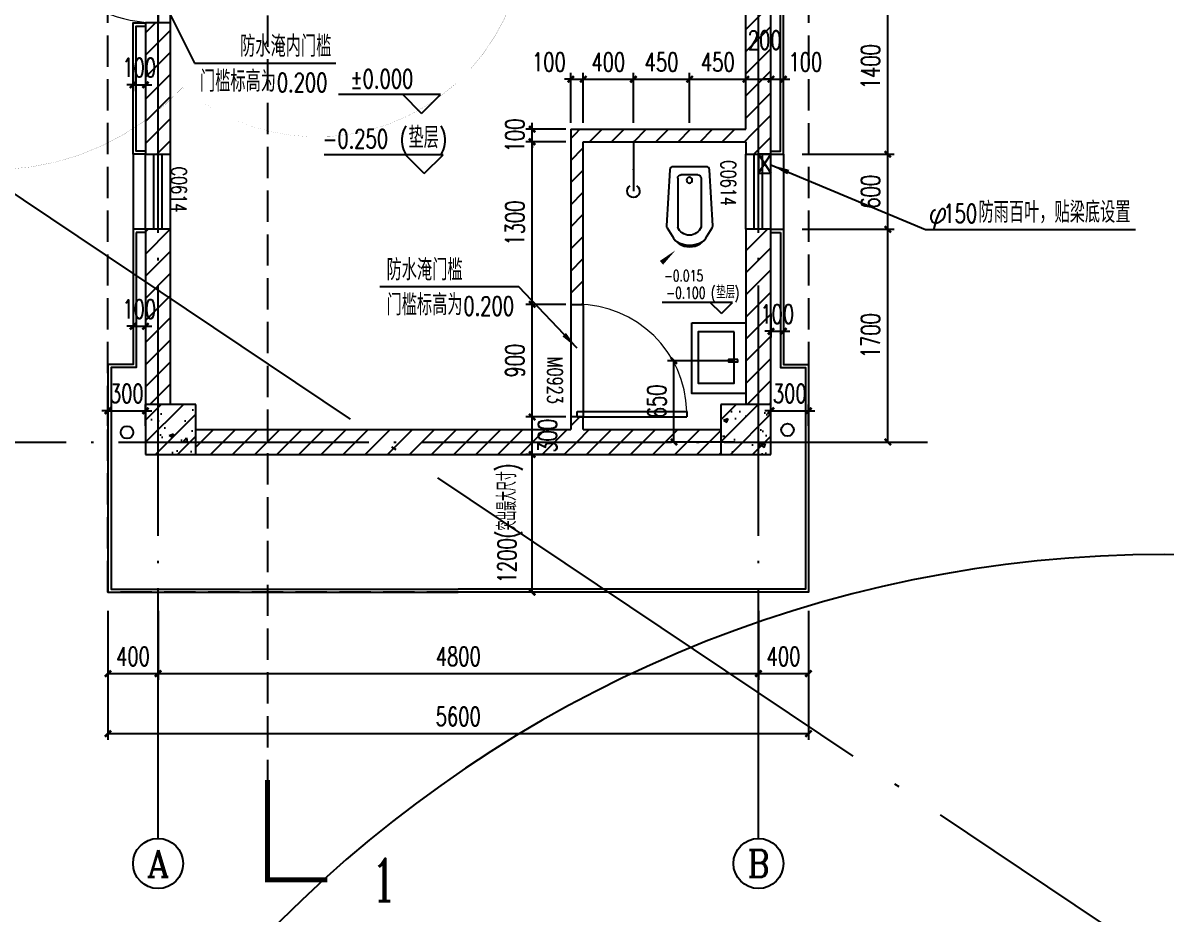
# Model space of a CAD drawing. Extents: x -1313754 to 847533, y 489853 to 941203.
# Drawn here: x -113535 to -104395, y 604747 to 611870 of the extents above; entities that cross this region are included whole.
import ezdxf
from ezdxf.enums import TextEntityAlignment as Align

# ---------------------------------------------------------------- set-up
doc = ezdxf.new("R2010")
doc.units = 0
doc.header["$LTSCALE"] = 1000
doc.header["$MEASUREMENT"] = 0
doc.linetypes.add('DASH', pattern=[0.35, 0.25, -0.1])
doc.linetypes.add('DOTE', pattern=[2.42, 2, -0.2, 0.02, -0.2])
doc.layers.get('Defpoints').update_dxf_attribs({"color": 210})
for name, color, linetype in [('A-AXIS-D', 1, 'Continuous'), ('A-AXIS-DOTE', 14, 'DOTE'), ('A-AXIS-DP', 126, 'Continuous'), ('A-AXIS-ELEV', 4, 'Continuous'), ('A-AXIS-SYMB', 3, 'Continuous'), ('A-CURTAIN', 134, 'Continuous'), ('A-DRAIN', 142, 'Continuous'), ('A-LIN-V', 9, 'Continuous'), ('A-LVTRY', 212, 'Continuous'), ('A-TEXT', 61, 'Continuous'), ('A-WINDOW', 140, 'Continuous'), ('A-防火门', 1, 'Continuous'), ('AS-COLN', 6, 'Continuous'), ('AS-WALL', 40, 'Continuous'), ('DIM_SYMB', 3, 'Continuous'), ('PUB_HATCH', 8, 'Continuous'), ('PUB_TEXT', 7, 'Continuous'), ('SB_ZF消火栓', 10, 'Continuous'), ('SB_ZF消火栓M', 10, 'Continuous'), ('宿舍-1i$0$单元1$0$LVTRY', 6, 'Continuous')]:
    doc.layers.add(name, color=color, linetype=linetype)
doc.styles.add('_TCH_AXIS', font='COMPLEX', dxfattribs={"bigfont": 'GBCBIG'})
doc.styles.add('_TCH_DIM', font='SIMPLEX', dxfattribs={"bigfont": 'GBCBIG'})
doc.styles.add('_TCH_DIM_T3', font='SIMPLEX', dxfattribs={"width": 0.705882, "bigfont": 'GBCBIG'})
doc.styles.add('_TCH_LABEL', font='COMPLEX', dxfattribs={"bigfont": 'GBCBIG'})
doc.styles.add('_TCH_SPACE', font='SIMPLEX', dxfattribs={"height": 5, "bigfont": 'GBCBIG'})
doc.dimstyles.new('_TCH_ARCH&&50', dxfattribs={"dimtxt": 148.75, "dimasz": 50, "dimexe": 50, "dimexo": 50, "dimgap": 63.125, "dimtad": 1, "dimdec": 0, "dimzin": 0, "dimdsep": 46, "dimtxsty": '_TCH_DIM_T3', "dimblk": 'ARCHTICK', "dimcen": 0.09, "dimclrt": 7, "dimazin": 2, "dimtfac": 1, "dimtdec": 0, "dimtix": 1, "dimtmove": 2, "dimatfit": 3, "dimfxl": 0, "dimtolj": 1, "dimtzin": 0, "dimarcsym": 0})
pattern_1 = [(45, (0, 89.76), (-88.388383, 88.388383), [])]
pattern_2 = [(45, (0, 0), (-88.388348, 88.388348), []), (50, (0, 0), (358.63009, -31.37607), [37.5, -412.5]), (355, (0, 0), (-69.37567, 376.09607), [30, -330]), (100.4514, (29.9, -2.6), (289.2547, 344.71977), [31.8701, -350.57106]), (46.1842, (0, 100), (533.62052, -82.7595), [56.25, -618.75]), (96.6356, (44.47, 93.1), (467.33135, 487.05894), [47.80514, -525.8565]), (351.1842, (0, 100), (467.33097, 487.0593), [45, -495]), (21, (50, 75), (298.45353, -201.30945), [37.5, -412.5]), (326, (50, 75), (121.65767, 362.57502), [30, -330]), (71.4514, (74.87, 58.22), (420.11131, 161.26525), [31.8701, -350.57106]), (37.5, (0, 0), (6.079928, 166.446927), [0, -326, 0, -335, 0, -331.25]), (7.5, (0, 0), (131.53477, 197.205856), [0, -191, 0, -318.5, 0, -126.25]), (327.5, (-111.5, 0), (266.911218, -11.277436), [0, -125, 0, -390, 0, -517.5]), (317.5, (-161.5, 0), (291.593085, 50.05249), [0, -162.5, 0, -259, 0, -367.5])]

# ---------------------------------------------------------------- blocks, each defined once
blk = doc.blocks.new('_ArchTick')
at = {"color": 0, "linetype": 'ByBlock', "const_width": 0.4}
blk.add_lwpolyline([(-0.5, -0.5), (0.5, 0.5)], dxfattribs=at)
blk = doc.blocks.new('*D1466')
at = {"layer": 'A-AXIS-D', "color": 0, "lineweight": -2}
for p, q in [((113082.2, -197649.7), (113082.2, -198200.7)), ((113482.2, -197649.7), (113482.2, -198200.7)), ((113082.2, -198150.7), (113482.2, -198150.7))]:
    blk.add_line(p, q, dxfattribs=at)
at = {"layer": 'Defpoints', "color": 0}
for p in [(113082.2, -197599.7), (113482.2, -197599.7), (113482.2, -198150.7)]:
    blk.add_point(p, dxfattribs=at)
at = {"layer": 'A-AXIS-D', "color": 0, "lineweight": -2, "xscale": 50, "yscale": 50, "zscale": 50, "rotation": 180}
blk.add_blockref('_ArchTick', (113082.2, -198150.7), dxfattribs=at)
at = {"layer": 'A-AXIS-D', "color": 0, "lineweight": -2, "xscale": 50, "yscale": 50, "zscale": 50}
blk.add_blockref('_ArchTick', (113482.2, -198150.7), dxfattribs=at)
at = {"layer": 'A-AXIS-D', "color": 7, "insert": (113282.2, -198013.2), "char_height": 148.75, "attachment_point": 5, "style": '_TCH_DIM_T3'}
blk.add_mtext('\\A1;400', dxfattribs=at)
blk = doc.blocks.new('*D1467')
at = {"layer": 'A-AXIS-D', "color": 0, "lineweight": -2}
for p, q in [((108282.2, -197649.7), (108282.2, -198200.7)), ((113082.2, -197649.7), (113082.2, -198200.7)), ((108282.2, -198150.7), (113082.2, -198150.7))]:
    blk.add_line(p, q, dxfattribs=at)
at = {"layer": 'Defpoints', "color": 0}
for p in [(108282.2, -197599.7), (113082.2, -197599.7), (113082.2, -198150.7)]:
    blk.add_point(p, dxfattribs=at)
at = {"layer": 'A-AXIS-D', "color": 0, "lineweight": -2, "xscale": 50, "yscale": 50, "zscale": 50, "rotation": 180}
blk.add_blockref('_ArchTick', (108282.2, -198150.7), dxfattribs=at)
at = {"layer": 'A-AXIS-D', "color": 0, "lineweight": -2, "xscale": 50, "yscale": 50, "zscale": 50}
blk.add_blockref('_ArchTick', (113082.2, -198150.7), dxfattribs=at)
at = {"layer": 'A-AXIS-D', "color": 7, "insert": (110682.2, -198013.2), "char_height": 148.75, "attachment_point": 5, "style": '_TCH_DIM_T3'}
blk.add_mtext('\\A1;4800', dxfattribs=at)
blk = doc.blocks.new('*D1468')
at = {"layer": 'A-AXIS-D', "color": 0, "lineweight": -2}
for p, q in [((107882.2, -197649.7), (107882.2, -198200.7)), ((108282.2, -197649.7), (108282.2, -198200.7)), ((107882.2, -198150.7), (108282.2, -198150.7))]:
    blk.add_line(p, q, dxfattribs=at)
at = {"layer": 'Defpoints', "color": 0}
for p in [(107882.2, -197599.7), (108282.2, -197599.7), (108282.2, -198150.7)]:
    blk.add_point(p, dxfattribs=at)
at = {"layer": 'A-AXIS-D', "color": 0, "lineweight": -2, "xscale": 50, "yscale": 50, "zscale": 50, "rotation": 180}
blk.add_blockref('_ArchTick', (107882.2, -198150.7), dxfattribs=at)
at = {"layer": 'A-AXIS-D', "color": 0, "lineweight": -2, "xscale": 50, "yscale": 50, "zscale": 50}
blk.add_blockref('_ArchTick', (108282.2, -198150.7), dxfattribs=at)
at = {"layer": 'A-AXIS-D', "color": 7, "insert": (108082.2, -198013.2), "char_height": 148.75, "attachment_point": 5, "style": '_TCH_DIM_T3'}
blk.add_mtext('\\A1;400', dxfattribs=at)
blk = doc.blocks.new('*D1469')
at = {"layer": 'A-AXIS-D', "color": 0, "lineweight": -2}
for p, q in [((107882.2, -197649.7), (107882.2, -198680.7)), ((113482.2, -197649.7), (113482.2, -198680.7)), ((107882.2, -198630.7), (113482.2, -198630.7))]:
    blk.add_line(p, q, dxfattribs=at)
at = {"layer": 'Defpoints', "color": 0}
for p in [(107882.2, -197599.7), (113482.2, -197599.7), (113482.2, -198630.7)]:
    blk.add_point(p, dxfattribs=at)
at = {"layer": 'A-AXIS-D', "color": 0, "lineweight": -2, "xscale": 50, "yscale": 50, "zscale": 50, "rotation": 180}
blk.add_blockref('_ArchTick', (107882.2, -198630.7), dxfattribs=at)
at = {"layer": 'A-AXIS-D', "color": 0, "lineweight": -2, "xscale": 50, "yscale": 50, "zscale": 50}
blk.add_blockref('_ArchTick', (113482.2, -198630.7), dxfattribs=at)
at = {"layer": 'A-AXIS-D', "color": 7, "insert": (110682.2, -198493.2), "char_height": 148.75, "attachment_point": 5, "style": '_TCH_DIM_T3'}
blk.add_mtext('\\A1;5600', dxfattribs=at)
blk = doc.blocks.new('$plan$00003701')
at = {"layer": 'A-LVTRY'}
for points in [[(-283, -432.9), (-283, 0), (283, 0), (283, -432.9), (-283, -432.9)], [(9.8, -66.1), (9.8, -139.5), (29, -139.5), (29, -66.1), (9.8, -66.1)], [(9.8, -93.2), (-211.9, -93.2)], [(-211.9, -93.2), (-211.9, -382.1), (200.2, -382.1), (200.2, -93.2), (29, -93.2)]]:
    blk.add_lwpolyline(points, dxfattribs=at)
blk = doc.blocks.new('宿舍-1i$0$单元1$0$$lvtry$00000168')
at = {"color": 0}
blk.add_line((0, 0), (0, -395), dxfattribs=at)
blk.add_arc((0, -395), 50, 121.03319, 58.96681, dxfattribs=at)
for p in [(0, 0), (0, -222.5)]:
    blk.add_point(p, dxfattribs=at)
blk = doc.blocks.new('*D2584')
at = {"layer": 'A-AXIS-DP', "color": 0, "lineweight": -2}
for p, q in [((-112854.2, 608650), (-112854.2, 608820)), ((-112554.2, 608650), (-112554.2, 608820)), ((-112854.2, 608770), (-112904.2, 608770)), ((-112854.2, 608770), (-112554.2, 608770)), ((-112554.2, 608770), (-112504.2, 608770))]:
    blk.add_line(p, q, dxfattribs=at)
at = {"layer": 'Defpoints', "color": 0, "ltscale": 500}
for p in [(-112554.2, 608770), (-112854.2, 608600), (-112554.2, 608600)]:
    blk.add_point(p, dxfattribs=at)
at = {"layer": 'A-AXIS-DP', "color": 0, "lineweight": -2, "ltscale": 500, "xscale": 50, "yscale": 50, "zscale": 50}
blk.add_blockref('_ArchTick', (-112854.2, 608770), dxfattribs=at)
at = {"layer": 'A-AXIS-DP', "color": 0, "lineweight": -2, "ltscale": 500, "xscale": 50, "yscale": 50, "zscale": 50, "rotation": 180}
blk.add_blockref('_ArchTick', (-112554.2, 608770), dxfattribs=at)
at = {"layer": 'A-AXIS-DP', "color": 7, "ltscale": 500, "insert": (-112704.2, 608907.5), "char_height": 148.75, "attachment_point": 5, "style": '_TCH_DIM_T3'}
blk.add_mtext('\\A1;300', dxfattribs=at)
blk = doc.blocks.new('*D2585')
at = {"layer": 'A-AXIS-DP', "color": 0, "lineweight": -2}
for p, q in [((-107554.2, 608650), (-107554.2, 608820)), ((-107254.2, 608650), (-107254.2, 608820)), ((-107554.2, 608770), (-107604.2, 608770)), ((-107554.2, 608770), (-107254.2, 608770)), ((-107254.2, 608770), (-107204.2, 608770))]:
    blk.add_line(p, q, dxfattribs=at)
at = {"layer": 'Defpoints', "color": 0, "ltscale": 500}
for p in [(-107254.2, 608770), (-107554.2, 608600), (-107254.2, 608600)]:
    blk.add_point(p, dxfattribs=at)
at = {"layer": 'A-AXIS-DP', "color": 0, "lineweight": -2, "ltscale": 500, "xscale": 50, "yscale": 50, "zscale": 50}
blk.add_blockref('_ArchTick', (-107554.2, 608770), dxfattribs=at)
at = {"layer": 'A-AXIS-DP', "color": 0, "lineweight": -2, "ltscale": 500, "xscale": 50, "yscale": 50, "zscale": 50, "rotation": 180}
blk.add_blockref('_ArchTick', (-107254.2, 608770), dxfattribs=at)
at = {"layer": 'A-AXIS-DP', "color": 7, "ltscale": 500, "insert": (-107404.2, 608907.5), "char_height": 148.75, "attachment_point": 5, "style": '_TCH_DIM_T3'}
blk.add_mtext('\\A1;300', dxfattribs=at)
blk = doc.blocks.new('*D2600')
at = {"layer": 'A-AXIS-DP', "color": 0, "lineweight": -2}
for p, q in [((-107554.2, 611070.3), (-107554.2, 611470)), ((-107454.2, 611070.3), (-107454.2, 611470)), ((-107554.2, 611420), (-107604.2, 611420)), ((-107554.2, 611420), (-107454.2, 611420)), ((-107454.2, 611420), (-107404.2, 611420))]:
    blk.add_line(p, q, dxfattribs=at)
at = {"layer": 'Defpoints', "color": 0, "ltscale": 500}
for p in [(-107454.2, 611420), (-107554.2, 611020.3), (-107454.2, 611020.3)]:
    blk.add_point(p, dxfattribs=at)
at = {"layer": 'A-AXIS-DP', "color": 0, "lineweight": -2, "ltscale": 500, "xscale": 50, "yscale": 50, "zscale": 50}
blk.add_blockref('_ArchTick', (-107554.2, 611420), dxfattribs=at)
at = {"layer": 'A-AXIS-DP', "color": 0, "lineweight": -2, "ltscale": 500, "xscale": 50, "yscale": 50, "zscale": 50, "rotation": 180}
blk.add_blockref('_ArchTick', (-107454.2, 611420), dxfattribs=at)
at = {"layer": 'A-AXIS-DP', "color": 7, "ltscale": 500, "insert": (-107279.2, 611557.5), "char_height": 148.75, "attachment_point": 5, "style": '_TCH_DIM_T3'}
blk.add_mtext('\\A1;100', dxfattribs=at)
blk = doc.blocks.new('*D2601')
at = {"layer": 'A-AXIS-DP', "color": 0, "lineweight": -2}
for p, q in [((-107754.1, 611070.3), (-107754.1, 611470)), ((-107554.2, 611070.3), (-107554.2, 611470)), ((-107754.1, 611420), (-107554.2, 611420))]:
    blk.add_line(p, q, dxfattribs=at)
at = {"layer": 'Defpoints', "color": 0, "ltscale": 500}
for p in [(-107554.2, 611420), (-107754.1, 611020.3), (-107554.2, 611020.3)]:
    blk.add_point(p, dxfattribs=at)
at = {"layer": 'A-AXIS-DP', "color": 0, "lineweight": -2, "ltscale": 500, "xscale": 50, "yscale": 50, "zscale": 50, "rotation": 180}
blk.add_blockref('_ArchTick', (-107754.1, 611420), dxfattribs=at)
at = {"layer": 'A-AXIS-DP', "color": 0, "lineweight": -2, "ltscale": 500, "xscale": 50, "yscale": 50, "zscale": 50}
blk.add_blockref('_ArchTick', (-107554.2, 611420), dxfattribs=at)
at = {"layer": 'A-AXIS-DP', "color": 7, "ltscale": 500, "insert": (-107604.2, 611732.5), "char_height": 148.75, "attachment_point": 5, "style": '_TCH_DIM_T3'}
blk.add_mtext('\\A1;200', dxfattribs=at)
blk = doc.blocks.new('*D2602')
at = {"layer": 'A-AXIS-DP', "color": 0, "lineweight": -2}
for p, q in [((-108204.2, 611070.3), (-108204.2, 611470)), ((-107754.1, 611070.3), (-107754.1, 611470)), ((-108204.2, 611420), (-107754.1, 611420))]:
    blk.add_line(p, q, dxfattribs=at)
at = {"layer": 'Defpoints', "color": 0, "ltscale": 500}
for p in [(-107754.1, 611420), (-108204.2, 611020.3), (-107754.1, 611020.3)]:
    blk.add_point(p, dxfattribs=at)
at = {"layer": 'A-AXIS-DP', "color": 0, "lineweight": -2, "ltscale": 500, "xscale": 50, "yscale": 50, "zscale": 50, "rotation": 180}
blk.add_blockref('_ArchTick', (-108204.2, 611420), dxfattribs=at)
at = {"layer": 'A-AXIS-DP', "color": 0, "lineweight": -2, "ltscale": 500, "xscale": 50, "yscale": 50, "zscale": 50}
blk.add_blockref('_ArchTick', (-107754.1, 611420), dxfattribs=at)
at = {"layer": 'A-AXIS-DP', "color": 7, "ltscale": 500, "insert": (-107979.1, 611557.5), "char_height": 148.75, "attachment_point": 5, "style": '_TCH_DIM_T3'}
blk.add_mtext('\\A1;450', dxfattribs=at)
blk = doc.blocks.new('*D2603')
at = {"layer": 'A-AXIS-DP', "color": 0, "lineweight": -2}
for p, q in [((-108654.2, 611070.3), (-108654.2, 611470)), ((-108204.2, 611070.3), (-108204.2, 611470)), ((-108654.2, 611420), (-108204.2, 611420))]:
    blk.add_line(p, q, dxfattribs=at)
at = {"layer": 'Defpoints', "color": 0, "ltscale": 500}
for p in [(-108204.2, 611420), (-108654.2, 611020.3), (-108204.2, 611020.3)]:
    blk.add_point(p, dxfattribs=at)
at = {"layer": 'A-AXIS-DP', "color": 0, "lineweight": -2, "ltscale": 500, "xscale": 50, "yscale": 50, "zscale": 50, "rotation": 180}
blk.add_blockref('_ArchTick', (-108654.2, 611420), dxfattribs=at)
at = {"layer": 'A-AXIS-DP', "color": 0, "lineweight": -2, "ltscale": 500, "xscale": 50, "yscale": 50, "zscale": 50}
blk.add_blockref('_ArchTick', (-108204.2, 611420), dxfattribs=at)
at = {"layer": 'A-AXIS-DP', "color": 7, "ltscale": 500, "insert": (-108429.2, 611557.5), "char_height": 148.75, "attachment_point": 5, "style": '_TCH_DIM_T3'}
blk.add_mtext('\\A1;450', dxfattribs=at)
blk = doc.blocks.new('*D2604')
at = {"layer": 'A-AXIS-DP', "color": 0, "lineweight": -2}
for p, q in [((-109054.2, 611070.3), (-109054.2, 611470)), ((-108654.2, 611070.3), (-108654.2, 611470)), ((-109054.2, 611420), (-108654.2, 611420))]:
    blk.add_line(p, q, dxfattribs=at)
at = {"layer": 'Defpoints', "color": 0, "ltscale": 500}
for p in [(-108654.2, 611420), (-109054.2, 611020.3), (-108654.2, 611020.3)]:
    blk.add_point(p, dxfattribs=at)
at = {"layer": 'A-AXIS-DP', "color": 0, "lineweight": -2, "ltscale": 500, "xscale": 50, "yscale": 50, "zscale": 50, "rotation": 180}
blk.add_blockref('_ArchTick', (-109054.2, 611420), dxfattribs=at)
at = {"layer": 'A-AXIS-DP', "color": 0, "lineweight": -2, "ltscale": 500, "xscale": 50, "yscale": 50, "zscale": 50}
blk.add_blockref('_ArchTick', (-108654.2, 611420), dxfattribs=at)
at = {"layer": 'A-AXIS-DP', "color": 7, "ltscale": 500, "insert": (-108854.2, 611557.5), "char_height": 148.75, "attachment_point": 5, "style": '_TCH_DIM_T3'}
blk.add_mtext('\\A1;400', dxfattribs=at)
blk = doc.blocks.new('*D2605')
at = {"layer": 'A-AXIS-DP', "color": 0, "lineweight": -2}
for p, q in [((-109154.2, 611070.3), (-109154.2, 611470)), ((-109054.2, 611070.3), (-109054.2, 611470)), ((-109154.2, 611420), (-109204.2, 611420)), ((-109154.2, 611420), (-109054.2, 611420)), ((-109054.2, 611420), (-109004.2, 611420))]:
    blk.add_line(p, q, dxfattribs=at)
at = {"layer": 'Defpoints', "color": 0, "ltscale": 500}
for p in [(-109054.2, 611420), (-109154.2, 611020.3), (-109054.2, 611020.3)]:
    blk.add_point(p, dxfattribs=at)
at = {"layer": 'A-AXIS-DP', "color": 0, "lineweight": -2, "ltscale": 500, "xscale": 50, "yscale": 50, "zscale": 50}
blk.add_blockref('_ArchTick', (-109154.2, 611420), dxfattribs=at)
at = {"layer": 'A-AXIS-DP', "color": 0, "lineweight": -2, "ltscale": 500, "xscale": 50, "yscale": 50, "zscale": 50, "rotation": 180}
blk.add_blockref('_ArchTick', (-109054.2, 611420), dxfattribs=at)
at = {"layer": 'A-AXIS-DP', "color": 7, "ltscale": 500, "insert": (-109329.2, 611557.5), "char_height": 148.75, "attachment_point": 5, "style": '_TCH_DIM_T3'}
blk.add_mtext('\\A1;100', dxfattribs=at)
blk = doc.blocks.new('*D2606')
at = {"layer": 'A-AXIS-DP', "color": 0, "lineweight": -2}
for p, q in [((-107554.2, 609547.1), (-107554.2, 609355.4)), ((-107454.2, 609547.1), (-107454.2, 609355.4)), ((-107554.2, 609405.4), (-107604.2, 609405.4)), ((-107554.2, 609405.4), (-107454.2, 609405.4)), ((-107454.2, 609405.4), (-107404.2, 609405.4))]:
    blk.add_line(p, q, dxfattribs=at)
at = {"layer": 'Defpoints', "color": 0, "ltscale": 500}
for p in [(-107554.2, 609597.1), (-107454.2, 609597.1), (-107454.2, 609405.4)]:
    blk.add_point(p, dxfattribs=at)
at = {"layer": 'A-AXIS-DP', "color": 0, "lineweight": -2, "ltscale": 500, "xscale": 50, "yscale": 50, "zscale": 50}
blk.add_blockref('_ArchTick', (-107554.2, 609405.4), dxfattribs=at)
at = {"layer": 'A-AXIS-DP', "color": 0, "lineweight": -2, "ltscale": 500, "xscale": 50, "yscale": 50, "zscale": 50, "rotation": 180}
blk.add_blockref('_ArchTick', (-107454.2, 609405.4), dxfattribs=at)
at = {"layer": 'A-AXIS-DP', "color": 7, "ltscale": 500, "insert": (-107504.2, 609542.9), "char_height": 148.75, "attachment_point": 5, "style": '_TCH_DIM_T3'}
blk.add_mtext('\\A1;100', dxfattribs=at)
blk = doc.blocks.new('*D2607')
at = {"layer": 'A-AXIS-DP', "color": 0, "lineweight": -2}
for p, q in [((-112654.2, 611517.1), (-112654.2, 611325.4)), ((-112554.2, 611517.1), (-112554.2, 611325.4)), ((-112654.2, 611375.4), (-112704.2, 611375.4)), ((-112654.2, 611375.4), (-112554.2, 611375.4)), ((-112554.2, 611375.4), (-112504.2, 611375.4))]:
    blk.add_line(p, q, dxfattribs=at)
at = {"layer": 'Defpoints', "color": 0, "ltscale": 500}
for p in [(-112654.2, 611567.1), (-112554.2, 611567.1), (-112554.2, 611375.4)]:
    blk.add_point(p, dxfattribs=at)
at = {"layer": 'A-AXIS-DP', "color": 0, "lineweight": -2, "ltscale": 500, "xscale": 50, "yscale": 50, "zscale": 50}
blk.add_blockref('_ArchTick', (-112654.2, 611375.4), dxfattribs=at)
at = {"layer": 'A-AXIS-DP', "color": 0, "lineweight": -2, "ltscale": 500, "xscale": 50, "yscale": 50, "zscale": 50, "rotation": 180}
blk.add_blockref('_ArchTick', (-112554.2, 611375.4), dxfattribs=at)
at = {"layer": 'A-AXIS-DP', "color": 7, "ltscale": 500, "insert": (-112604.2, 611512.9), "char_height": 148.75, "attachment_point": 5, "style": '_TCH_DIM_T3'}
blk.add_mtext('\\A1;100', dxfattribs=at)
blk = doc.blocks.new('*D2608')
at = {"layer": 'A-AXIS-DP', "color": 0, "lineweight": -2}
for p, q in [((-112654.2, 609587.1), (-112654.2, 609395.4)), ((-112554.2, 609587.1), (-112554.2, 609395.4)), ((-112654.2, 609445.4), (-112704.2, 609445.4)), ((-112654.2, 609445.4), (-112554.2, 609445.4)), ((-112554.2, 609445.4), (-112504.2, 609445.4))]:
    blk.add_line(p, q, dxfattribs=at)
at = {"layer": 'Defpoints', "color": 0, "ltscale": 500}
for p in [(-112654.2, 609637.1), (-112554.2, 609637.1), (-112554.2, 609445.4)]:
    blk.add_point(p, dxfattribs=at)
at = {"layer": 'A-AXIS-DP', "color": 0, "lineweight": -2, "ltscale": 500, "xscale": 50, "yscale": 50, "zscale": 50}
blk.add_blockref('_ArchTick', (-112654.2, 609445.4), dxfattribs=at)
at = {"layer": 'A-AXIS-DP', "color": 0, "lineweight": -2, "ltscale": 500, "xscale": 50, "yscale": 50, "zscale": 50, "rotation": 180}
blk.add_blockref('_ArchTick', (-112554.2, 609445.4), dxfattribs=at)
at = {"layer": 'A-AXIS-DP', "color": 7, "ltscale": 500, "insert": (-112604.2, 609582.9), "char_height": 148.75, "attachment_point": 5, "style": '_TCH_DIM_T3'}
blk.add_mtext('\\A1;100', dxfattribs=at)
blk = doc.blocks.new('*D2609')
at = {"layer": 'A-AXIS-DP', "color": 0, "lineweight": -2}
for p, q in [((-107304.2, 610220.3), (-106570.2, 610220.3)), ((-106620.2, 608520.3), (-106620.2, 610220.3)), ((-107304.2, 608520.3), (-106570.2, 608520.3))]:
    blk.add_line(p, q, dxfattribs=at)
at = {"layer": 'Defpoints', "color": 0, "ltscale": 500}
for p in [(-107354.2, 610220.3), (-106620.2, 610220.3), (-107354.2, 608520.3)]:
    blk.add_point(p, dxfattribs=at)
at = {"layer": 'A-AXIS-DP', "color": 0, "lineweight": -2, "ltscale": 500, "xscale": 50, "yscale": 50, "zscale": 50}
for p, rotation in [((-106620.2, 610220.3), 90), ((-106620.2, 608520.3), 270)]:
    blk.add_blockref('_ArchTick', p, dxfattribs=dict(at, rotation=rotation))
at = {"layer": 'A-AXIS-DP', "color": 7, "ltscale": 500, "insert": (-106757.7, 609370.3), "char_height": 148.75, "attachment_point": 5, "rotation": 90, "style": '_TCH_DIM_T3'}
blk.add_mtext('\\A1;1700', dxfattribs=at)
blk = doc.blocks.new('*D2610')
at = {"layer": 'A-AXIS-DP', "color": 0, "lineweight": -2}
for p, q in [((-107304.2, 610820.3), (-106570.2, 610820.3)), ((-106620.2, 610220.3), (-106620.2, 610820.3)), ((-107304.2, 610220.3), (-106570.2, 610220.3))]:
    blk.add_line(p, q, dxfattribs=at)
at = {"layer": 'Defpoints', "color": 0, "ltscale": 500}
for p in [(-107354.2, 610820.3), (-106620.2, 610820.3), (-107354.2, 610220.3)]:
    blk.add_point(p, dxfattribs=at)
at = {"layer": 'A-AXIS-DP', "color": 0, "lineweight": -2, "ltscale": 500, "xscale": 50, "yscale": 50, "zscale": 50}
for p, rotation in [((-106620.2, 610820.3), 90), ((-106620.2, 610220.3), 270)]:
    blk.add_blockref('_ArchTick', p, dxfattribs=dict(at, rotation=rotation))
at = {"layer": 'A-AXIS-DP', "color": 7, "ltscale": 500, "insert": (-106757.7, 610520.3), "char_height": 148.75, "attachment_point": 5, "rotation": 90, "style": '_TCH_DIM_T3'}
blk.add_mtext('\\A1;600', dxfattribs=at)
blk = doc.blocks.new('*D2611')
at = {"layer": 'A-AXIS-DP', "color": 0, "lineweight": -2}
for p, q in [((-107304.2, 612220.3), (-106570.2, 612220.3)), ((-106620.2, 610820.3), (-106620.2, 612220.3)), ((-107304.2, 610820.3), (-106570.2, 610820.3))]:
    blk.add_line(p, q, dxfattribs=at)
at = {"layer": 'Defpoints', "color": 0, "ltscale": 500}
for p in [(-107354.2, 612220.3), (-106620.2, 612220.3), (-107354.2, 610820.3)]:
    blk.add_point(p, dxfattribs=at)
at = {"layer": 'A-AXIS-DP', "color": 0, "lineweight": -2, "ltscale": 500, "xscale": 50, "yscale": 50, "zscale": 50}
for p, rotation in [((-106620.2, 612220.3), 90), ((-106620.2, 610820.3), 270)]:
    blk.add_blockref('_ArchTick', p, dxfattribs=dict(at, rotation=rotation))
at = {"layer": 'A-AXIS-DP', "color": 7, "ltscale": 500, "insert": (-106757.7, 611520.3), "char_height": 148.75, "attachment_point": 5, "rotation": 90, "style": '_TCH_DIM_T3'}
blk.add_mtext('\\A1;1400', dxfattribs=at)
blk = doc.blocks.new('$plan$00002873')
at = {"layer": 'A-LVTRY'}
for p, q in [((-91.7, -90.7), (-91.7, -481.9)), ((-65.7, -64.7), (69.3, -64.7)), ((95.3, -90.7), (95.3, -481.9))]:
    blk.add_line(p, q, dxfattribs=at)
blk.add_lwpolyline([(140.4, -552.4, -0.624736), (-140.4, -552.4), (-180.6, -489.2, -0.15876), (-184.6, -473.3), (-158.3, -24.1, -0.392703), (-132.4, 0), (132.3, 0, -0.392703), (158.3, -24.1), (184.6, -473.3, -0.161657), (180.6, -489.2)], format="xyb", close=True, dxfattribs=at)
blk.add_circle((2.1, -106.7), 23.1, dxfattribs=at)
for centre, radius, start, end in [((-65.7, -90.7), 26, 90, 180), ((69.3, -90.7), 26, 0, 90), ((1.8, -446.8), 99.9, 200.59819, 339.40181), ((0, -421.7), 207, 240.02932, 299.97068)]:
    blk.add_arc(centre, radius, start, end, dxfattribs=at)
blk = doc.blocks.new('*D2615')
at = {"layer": 'A-AXIS-DP', "color": 0, "lineweight": -2}
for p, q in [((-109194.2, 608420.3), (-109513.2, 608420.3)), ((-109463.2, 607320.3), (-109463.2, 608420.3)), ((-109194.2, 607320.3), (-109513.2, 607320.3))]:
    blk.add_line(p, q, dxfattribs=at)
at = {"layer": 'Defpoints', "color": 0, "ltscale": 500}
for p in [(-109463.2, 608420.3), (-109144.2, 608420.3), (-109144.2, 607320.3)]:
    blk.add_point(p, dxfattribs=at)
at = {"layer": 'A-AXIS-DP', "color": 0, "lineweight": -2, "ltscale": 500, "xscale": 50, "yscale": 50, "zscale": 50}
for p, rotation in [((-109463.2, 608420.3), 90), ((-109463.2, 607320.3), 270)]:
    blk.add_blockref('_ArchTick', p, dxfattribs=dict(at, rotation=rotation))
at = {"layer": 'A-AXIS-DP', "color": 7, "ltscale": 500, "insert": (-109639.7, 607870.3), "char_height": 148.75, "attachment_point": 5, "rotation": 90, "style": '_TCH_DIM_T3'}
blk.add_mtext('\\A1;1200(突出最大尺寸)', dxfattribs=at)
blk = doc.blocks.new('*D2616')
at = {"layer": 'A-AXIS-DP', "color": 0, "lineweight": -2}
for p, q in [((-109194.2, 608720.3), (-109513.2, 608720.3)), ((-109463.2, 608420.3), (-109463.2, 608720.3)), ((-109194.2, 608420.3), (-109513.2, 608420.3))]:
    blk.add_line(p, q, dxfattribs=at)
at = {"layer": 'Defpoints', "color": 0, "ltscale": 500}
for p in [(-109463.2, 608720.3), (-109144.2, 608720.3), (-109144.2, 608420.3)]:
    blk.add_point(p, dxfattribs=at)
at = {"layer": 'A-AXIS-DP', "color": 0, "lineweight": -2, "ltscale": 500, "xscale": 50, "yscale": 50, "zscale": 50}
for p, rotation in [((-109463.2, 608720.3), 90), ((-109463.2, 608420.3), 270)]:
    blk.add_blockref('_ArchTick', p, dxfattribs=dict(at, rotation=rotation))
at = {"layer": 'A-AXIS-DP', "color": 7, "ltscale": 500, "insert": (-109340, 608570.3), "char_height": 148.75, "attachment_point": 5, "rotation": 90, "style": '_TCH_DIM_T3'}
blk.add_mtext('\\A1;300', dxfattribs=at)
blk = doc.blocks.new('*D2617')
at = {"layer": 'A-AXIS-DP', "color": 0, "lineweight": -2}
for p, q in [((-109194.2, 609620.3), (-109513.2, 609620.3)), ((-109463.2, 608720.3), (-109463.2, 609620.3)), ((-109194.2, 608720.3), (-109513.2, 608720.3))]:
    blk.add_line(p, q, dxfattribs=at)
at = {"layer": 'Defpoints', "color": 0, "ltscale": 500}
for p in [(-109463.2, 609620.3), (-109144.2, 609620.3), (-109144.2, 608720.3)]:
    blk.add_point(p, dxfattribs=at)
at = {"layer": 'A-AXIS-DP', "color": 0, "lineweight": -2, "ltscale": 500, "xscale": 50, "yscale": 50, "zscale": 50}
for p, rotation in [((-109463.2, 609620.3), 90), ((-109463.2, 608720.3), 270)]:
    blk.add_blockref('_ArchTick', p, dxfattribs=dict(at, rotation=rotation))
at = {"layer": 'A-AXIS-DP', "color": 7, "ltscale": 500, "insert": (-109600.7, 609170.3), "char_height": 148.75, "attachment_point": 5, "rotation": 90, "style": '_TCH_DIM_T3'}
blk.add_mtext('\\A1;900', dxfattribs=at)
blk = doc.blocks.new('*D2618')
at = {"layer": 'A-AXIS-DP', "color": 0, "lineweight": -2}
for p, q in [((-109194.2, 610920.3), (-109513.2, 610920.3)), ((-109463.2, 609620.3), (-109463.2, 610920.3)), ((-109194.2, 609620.3), (-109513.2, 609620.3))]:
    blk.add_line(p, q, dxfattribs=at)
at = {"layer": 'Defpoints', "color": 0, "ltscale": 500}
for p in [(-109463.2, 610920.3), (-109144.2, 610920.3), (-109144.2, 609620.3)]:
    blk.add_point(p, dxfattribs=at)
at = {"layer": 'A-AXIS-DP', "color": 0, "lineweight": -2, "ltscale": 500, "xscale": 50, "yscale": 50, "zscale": 50}
for p, rotation in [((-109463.2, 610920.3), 90), ((-109463.2, 609620.3), 270)]:
    blk.add_blockref('_ArchTick', p, dxfattribs=dict(at, rotation=rotation))
at = {"layer": 'A-AXIS-DP', "color": 7, "ltscale": 500, "insert": (-109600.7, 610270.3), "char_height": 148.75, "attachment_point": 5, "rotation": 90, "style": '_TCH_DIM_T3'}
blk.add_mtext('\\A1;1300', dxfattribs=at)
blk = doc.blocks.new('*D2619')
at = {"layer": 'A-AXIS-DP', "color": 0, "lineweight": -2}
for p, q in [((-109194.2, 611020.3), (-109513.2, 611020.3)), ((-109463.2, 611020.3), (-109463.2, 611070.3)), ((-109463.2, 610920.3), (-109463.2, 611020.3)), ((-109194.2, 610920.3), (-109513.2, 610920.3)), ((-109463.2, 610920.3), (-109463.2, 610870.3))]:
    blk.add_line(p, q, dxfattribs=at)
at = {"layer": 'Defpoints', "color": 0, "ltscale": 500}
for p in [(-109463.2, 611020.3), (-109144.2, 611020.3), (-109144.2, 610920.3)]:
    blk.add_point(p, dxfattribs=at)
at = {"layer": 'A-AXIS-DP', "color": 0, "lineweight": -2, "ltscale": 500, "xscale": 50, "yscale": 50, "zscale": 50}
for p, rotation in [((-109463.2, 611020.3), 270), ((-109463.2, 610920.3), 90)]:
    blk.add_blockref('_ArchTick', p, dxfattribs=dict(at, rotation=rotation))
at = {"layer": 'A-AXIS-DP', "color": 7, "ltscale": 500, "insert": (-109600.7, 610970.3), "char_height": 148.75, "attachment_point": 5, "rotation": 90, "style": '_TCH_DIM_T3'}
blk.add_mtext('\\A1;100', dxfattribs=at)
blk = doc.blocks.new('$DorLib2D$00000001')
for p, q in [((0.45, 0.975), (0.5, 0.975)), ((0.45, 0), (0.45, 0.975)), ((0.5, 0), (0.5, 0.975)), ((0.5, 0), (0.45, 0))]:
    blk.add_line(p, q)
at = {"lineweight": 13}
blk.add_arc((0.475, 0), 0.975, 91.46928, 180, dxfattribs=at)
blk = doc.blocks.new('*D2621')
at = {"layer": 'A-AXIS-DP', "color": 0, "lineweight": -2}
for p, q in [((-107843.6, 609170.3), (-108380, 609170.3)), ((-108330, 608520.3), (-108330, 609170.3)), ((-107843.6, 608520.3), (-108380, 608520.3))]:
    blk.add_line(p, q, dxfattribs=at)
at = {"layer": 'Defpoints', "color": 0, "ltscale": 500}
for p in [(-108330, 609170.3), (-107793.6, 609170.3), (-107793.6, 608520.3)]:
    blk.add_point(p, dxfattribs=at)
at = {"layer": 'A-AXIS-DP', "color": 0, "lineweight": -2, "ltscale": 500, "xscale": 50, "yscale": 50, "zscale": 50}
for p, rotation in [((-108330, 609170.3), 90), ((-108330, 608520.3), 270)]:
    blk.add_blockref('_ArchTick', p, dxfattribs=dict(at, rotation=rotation))
at = {"layer": 'A-AXIS-DP', "color": 7, "ltscale": 500, "insert": (-108467.5, 608845.3), "char_height": 148.75, "attachment_point": 5, "rotation": 90, "style": '_TCH_DIM_T3'}
blk.add_mtext('\\A1;650', dxfattribs=at)
blk = doc.blocks.new('A$C5D961328')
at = {"layer": 'A-LIN-V', "ltscale": 500}
blk.add_circle((350, 40), 10001.4, dxfattribs=at)
blk = doc.blocks.new('we42342343234')
at = {"layer": 'SB_ZF消火栓M', "xscale": -1, "rotation": 180}
blk.add_blockref('A$C5D961328', (-104754.2, 597660), dxfattribs=at)
blk = doc.blocks.new('234243242332')
at = {"layer": 'SB_ZF消火栓'}
blk.add_blockref('we42342343234', (0, 0), dxfattribs=at)
blk = doc.blocks.new('dote')
at = {"layer": 'A-AXIS-D'}
for centre in [(108282.2, -199668.5), (113082.2, -199668.5)]:
    blk.add_circle(centre, 200, dxfattribs=at)
at = {"layer": 'A-AXIS-DOTE'}
for p, q in [((108282.2, -199468.5), (108282.2, -181810.8)), ((113082.2, -199468.5), (113082.2, -181810.8)), ((105547.2, -196299.7), (114434.2, -196299.7))]:
    blk.add_line(p, q, dxfattribs=at)
at = {"layer": 'A-AXIS-DOTE', "ltscale": 2}
blk.add_line((121882.2, -204200), (91886.2, -184100), dxfattribs=at)
at = {"layer": 'PUB_TEXT', "style": '_TCH_AXIS'}
for s, height, p, p2 in [('A', 212.6, (108191.1, -199774.8), (108373.3, -199774.8)), ('B', 217.6, (112994.1, -199777.3), (113170.3, -199777.3))]:
    blk.add_text(s, height=height, dxfattribs=at).set_placement(p, p2, align=Align.FIT)
at = {"layer": 'A-AXIS-D'}
for p1, p2, distance, picture, middle in [((107882.2, -197599.7), (108282.2, -197599.7), -551.1, '*D1468', (108082.2, -198013.2)), ((107882.2, -197599.7), (113482.2, -197599.7), -1031.1, '*D1469', (110682.2, -198493.2)), ((108282.2, -197599.7), (113082.2, -197599.7), -551.1, '*D1467', (110682.2, -198013.2)), ((113082.2, -197599.7), (113482.2, -197599.7), -551.1, '*D1466', (113282.2, -198013.2))]:
    dim = blk.add_aligned_dim(p1=p1, p2=p2, distance=distance, dimstyle='_TCH_ARCH&&50', dxfattribs=at)
    dim.commit()
    dim.dimension.update_dxf_attribs({"geometry": picture, "text_midpoint": middle})
blk = doc.blocks.new('42342343')
at = {"layer": 'PUB_HATCH'}
h = blk.add_hatch(dxfattribs=at)
h.set_pattern_fill('普通砖', color=256, scale=50, style=0)
h.set_pattern_definition(pattern_1)
h.paths.add_polyline_path([(-107687.4, 610970.3), (-107554.1, 610970.3), (-107554.1, 612220.3), (-107754.1, 612220.3), (-107754.1, 611020.3)])
h = blk.add_hatch(dxfattribs=at)
h.set_pattern_fill('普通砖', color=256, scale=50, style=0)
h.set_pattern_definition(pattern_1)
h.paths.add_polyline_path([(-112354.2, 610820.3), (-112354.2, 611870.3), (-112554.2, 611870.3), (-112554.2, 610820.3)])
h = blk.add_hatch(dxfattribs=at)
h.set_pattern_fill('普通砖', color=256, scale=50, style=0)
h.set_pattern_definition(pattern_1)
h.paths.add_polyline_path([(-109154.2, 611020.3), (-109054.2, 610920.3), (-107754.1, 610920.3), (-107687.4, 610970.3), (-107754.1, 611020.3)])
h = blk.add_hatch(dxfattribs=at)
h.set_pattern_fill('普通砖', color=256, scale=50, style=0)
h.set_pattern_definition(pattern_1)
h.paths.add_polyline_path([(-109154.2, 611020.3), (-109154.2, 609620.3), (-109054.2, 609620.3), (-109054.2, 610920.3)])
h = blk.add_hatch(dxfattribs=at)
h.set_pattern_fill('普通砖', color=256, scale=50, style=0)
h.set_pattern_definition(pattern_1)
h.paths.add_polyline_path([(-107754.1, 610920.3), (-107754.1, 610820.3), (-107554.1, 610820.3), (-107554.1, 610970.3), (-107687.4, 610970.3)])
h = blk.add_hatch(dxfattribs=at)
h.set_pattern_fill('普通砖', color=256, scale=50, style=0)
h.set_pattern_definition(pattern_1)
h.paths.add_polyline_path([(-112554.2, 608820.3), (-112354.2, 608820.3), (-112354.2, 610220.3), (-112554.2, 610220.3)])
h = blk.add_hatch(dxfattribs=at)
h.set_pattern_fill('普通砖', color=256, scale=50, style=0)
h.set_pattern_definition(pattern_1)
h.paths.add_polyline_path([(-107754.1, 608820.3), (-107554.2, 608820.3), (-107554.2, 608570.4), (-107554.1, 608570.3), (-107554.1, 610220.3), (-107754.1, 610220.3)])
h = blk.add_hatch(dxfattribs=at)
h.set_pattern_fill('钢筋混凝土', color=256, scale=50, style=0)
h.set_pattern_definition(pattern_2)
h.paths.add_polyline_path([(-112554.2, 608820.3), (-112554.2, 608420.3), (-112151.7, 608420.3), (-112151.7, 608820.3)])
h = blk.add_hatch(dxfattribs=at)
h.set_pattern_fill('钢筋混凝土', color=256, scale=50, style=0)
h.set_pattern_definition(pattern_2)
h.paths.add_polyline_path([(-107954.2, 608820.3), (-107954.2, 608420.3), (-107554.2, 608420.3), (-107554.2, 608820.3)])
h = blk.add_hatch(dxfattribs=at)
h.set_pattern_fill('普通砖', color=256, scale=50, style=0)
h.set_pattern_definition(pattern_1)
h.paths.add_polyline_path([(-109054.2, 608620.3), (-109054.2, 608720.3), (-109154.2, 608720.3), (-109154.2, 608620.3), (-109104.2, 608553.7)])
h = blk.add_hatch(dxfattribs=at)
h.set_pattern_fill('普通砖', color=256, scale=50, style=0)
h.set_pattern_definition(pattern_1)
h.paths.add_polyline_path([(-112151.7, 608620.3), (-112151.7, 608420.3), (-109104.2, 608420.3), (-109104.2, 608553.7), (-109154.2, 608620.3)])
h = blk.add_hatch(dxfattribs=at)
h.set_pattern_fill('普通砖', color=256, scale=50, style=0)
h.set_pattern_definition(pattern_1)
h.paths.add_polyline_path([(-107954.2, 608420.3), (-107954.2, 608620.3), (-109054.2, 608620.3), (-109104.2, 608553.7), (-109104.2, 608420.3)])
at = {"layer": 'A-AXIS-DP'}
for p, q in [((-107654.2, 610670.3), (-107554.2, 610820.3)), ((-107654.2, 610820.3), (-107554.2, 610670.3))]:
    blk.add_line(p, q, dxfattribs=at)
blk.add_lwpolyline([(-107654.2, 610670.3), (-107554.2, 610670.3), (-107554.2, 610820.3), (-107654.2, 610820.3)], close=True, dxfattribs=at)
at = {"layer": 'A-AXIS-ELEV'}
for p, q in [((-110196.6, 611296.7), (-111012.6, 611296.7)), ((-110346.6, 611146.7), (-110496.6, 611296.7)), ((-110346.6, 611146.7), (-110196.6, 611296.7)), ((-107860.7, 609636.7), (-108424.2, 609636.7)), ((-107950.7, 609546.7), (-108040.7, 609636.7)), ((-107950.7, 609546.7), (-107860.7, 609636.7))]:
    blk.add_line(p, q, dxfattribs=at)
at = {"layer": 'A-AXIS-SYMB', "linetype": 'DASH'}
blk.add_line((-111580, 623480), (-111580, 605820), dxfattribs=at)
at = {"layer": 'A-AXIS-SYMB'}
for p, q in [((-109570, 609760), (-110680, 609760)), ((-109104.2, 609270), (-109570, 609760))]:
    blk.add_line(p, q, dxfattribs=at)
blk.add_lwpolyline([(-109104.2, 609270, 0, 40, 0), (-109207.5, 609378.7, 0, 0, 0)], format="xyseb", dxfattribs=at)
at = {"layer": 'A-AXIS-SYMB', "const_width": 40}
blk.add_lwpolyline([(-111580, 605820), (-111580, 605020), (-111100, 605020)], dxfattribs=at)
at = {"layer": 'A-CURTAIN'}
for p, q in [((-112554.2, 610220.3), (-112654.2, 610220.3)), ((-112554.2, 610195.3), (-112629.2, 610195.3)), ((-107554.2, 610220.3), (-107454.2, 610220.3)), ((-107554.2, 610195.3), (-107479.2, 610195.3))]:
    blk.add_line(p, q, dxfattribs=at)
for points in [[(-107554.2, 610820.3), (-107454.2, 610820.3), (-107454.2, 612220.3), (-107454.2, 612220.3)], [(-107554.2, 610845.3), (-107479.2, 610845.3), (-107479.2, 612220.3), (-107479.2, 612220.3)], [(-112554.2, 610820.3), (-112654.2, 610820.3), (-112654.2, 611870.3), (-112554.2, 611870.3)], [(-112554.2, 610845.3), (-112629.2, 610845.3), (-112629.2, 611845.3), (-112554.2, 611845.3)], [(-112654.2, 610220.3), (-112654.2, 609140), (-112854.2, 609140), (-112854.2, 607320.3), (-110054.2, 607320.3)], [(-112629.2, 610195.3), (-112629.2, 609115), (-112829.2, 609115), (-112829.2, 607345.3), (-110054.2, 607345.3)], [(-107454.2, 610220.3), (-107454.2, 609140), (-107254.2, 609140), (-107254.2, 607320.3), (-110054.2, 607320.3)], [(-107479.2, 610195.3), (-107479.2, 609115), (-107279.2, 609115), (-107279.2, 607345.3), (-110054.2, 607345.3)]]:
    blk.add_lwpolyline(points, dxfattribs=at)
at = {"layer": 'A-DRAIN', "color": 5}
for centre in [(-112702.2, 608597.1), (-107422.2, 608617.1)]:
    blk.add_circle(centre, 50, dxfattribs=at)
at = {"layer": 'A-LIN-V'}
for p, q in [((-112654.2, 610820.3), (-112654.2, 610220.3)), ((-107454.2, 610820.3), (-107454.2, 610220.3))]:
    blk.add_line(p, q, dxfattribs=at)
at = {"layer": 'A-WINDOW'}
for p, q in [((-112414.2, 612050), (-112162.2, 611547.1)), ((-112162.2, 611547.1), (-111032.2, 611547.1)), ((-112554.2, 610220.3), (-112554.2, 610820.3)), ((-112487.5, 610220.3), (-112487.5, 610820.3)), ((-112420.9, 610220.3), (-112420.9, 610820.3)), ((-112354.2, 610220.3), (-112354.2, 610820.3)), ((-107754.1, 610220.3), (-107754.1, 610820.3)), ((-107687.4, 610220.3), (-107687.4, 610820.3)), ((-107620.8, 610220.3), (-107620.8, 610820.3)), ((-107554.1, 610220.3), (-107554.1, 610820.3)), ((-107554.2, 610735.3), (-106320, 610220)), ((-106320, 610220), (-104640, 610220)), ((-109154.2, 609620.3), (-109154.2, 608720.3)), ((-109054.2, 609620.3), (-109054.2, 608720.3))]:
    blk.add_line(p, q, dxfattribs=at)
blk.add_lwpolyline([(-107554.2, 610735.3, 0, 40, 0), (-107415.8, 610677.5, 0, 0, 0)], format="xyseb", dxfattribs=at)
at = {"layer": 'A-防火门'}
for p, q in [((-112454.2, 613020.3), (-112454.2, 611870.3)), ((-112354.2, 611870.3), (-112354.2, 613020.3))]:
    blk.add_line(p, q, dxfattribs=at)
at = {"layer": 'AS-COLN'}
for p, q in [((-112554.2, 608820.3), (-112554.2, 608420.3)), ((-112151.7, 608820.3), (-112554.2, 608820.3)), ((-112151.7, 608420.3), (-112151.7, 608820.3)), ((-107954.2, 608820.3), (-107954.2, 608420.3)), ((-107554.2, 608820.3), (-107954.2, 608820.3)), ((-107554.2, 608420.3), (-107554.2, 608820.3)), ((-112554.2, 608420.3), (-112151.7, 608420.3)), ((-107954.2, 608420.3), (-107554.2, 608420.3))]:
    blk.add_line(p, q, dxfattribs=at)
at = {"layer": 'AS-WALL'}
for p, q in [((-107754.1, 611020.3), (-107754.1, 612220.3)), ((-107554.1, 610970.3), (-107554.1, 612220.3)), ((-112354.2, 611870.3), (-112554.2, 611870.3)), ((-112554.2, 611870.3), (-112554.2, 610820.3)), ((-112354.2, 610820.3), (-112354.2, 611870.3)), ((-109154.2, 611020.3), (-107754.1, 611020.3)), ((-109154.2, 611020.3), (-109154.2, 609620.3)), ((-109054.2, 610920.3), (-107754.1, 610920.3)), ((-109054.2, 609620.3), (-109054.2, 610920.3)), ((-107754.1, 610920.3), (-107754.1, 610820.3)), ((-107554.1, 610820.3), (-107554.1, 610970.3)), ((-112554.2, 610820.3), (-112354.2, 610820.3)), ((-107754.1, 610820.3), (-107554.1, 610820.3)), ((-112354.2, 610220.3), (-112554.2, 610220.3)), ((-112554.2, 610220.3), (-112554.2, 608820.3)), ((-112354.2, 608820.3), (-112354.2, 610220.3)), ((-107554.1, 610220.3), (-107754.1, 610220.3)), ((-107754.1, 610220.3), (-107754.1, 608820.3)), ((-107554.1, 608570.3), (-107554.1, 610220.3)), ((-109154.2, 609620.3), (-109054.2, 609620.3)), ((-109054.2, 608720.3), (-109154.2, 608720.3)), ((-109154.2, 608720.3), (-109154.2, 608620.3)), ((-109054.2, 608620.3), (-109054.2, 608720.3)), ((-112151.7, 608620.3), (-109154.2, 608620.3)), ((-109054.2, 608620.3), (-107954.2, 608620.3)), ((-107554.2, 608570.4), (-107554.1, 608570.3)), ((-112151.7, 608420.3), (-109104.2, 608420.3)), ((-109104.2, 608420.3), (-107954.2, 608420.3))]:
    blk.add_line(p, q, dxfattribs=at)
at = {"layer": 'AS-WALL', "linetype": 'DASH'}
blk.add_lwpolyline([(-112854.2, 607320.3), (-112854.2, 621570), (-107254.2, 621570), (-107254.2, 607320.3)], close=True, dxfattribs=at)
at = {"layer": 'DIM_SYMB'}
blk.add_lwpolyline([(-108670, 609740, 0, 0, 0), (-108317.5, 610052.3, 0, 40, 0), (-108429.7, 609952.8, 0, 0, 0)], format="xyseb", dxfattribs=at)
at = {"layer": 'A-LVTRY', "yscale": -1, "rotation": 179.9999999999999}
blk.add_blockref('$plan$00002873', (-108204.2, 610720.3), dxfattribs=at)
at = {"layer": 'A-WINDOW', "xscale": 900, "yscale": 900, "zscale": 100, "rotation": 270.0000001821381}
blk.add_blockref('$DorLib2D$00000001', (-109104.2, 609170.3), dxfattribs=at)
at = {"layer": 'A-防火门', "xscale": 1150, "yscale": 1150, "zscale": 200, "rotation": 89.9999999342278}
blk.add_blockref('$DorLib2D$00000001', (-112454.2, 612445.3), dxfattribs=at)
at = {"layer": 'AS-WALL', "extrusion": (0, 0, -1), "xscale": -1, "zscale": -1, "rotation": 89.99999986126174}
blk.add_blockref('$plan$00003701', (107754.1, 609189.8), dxfattribs=at)
at = {"layer": '宿舍-1i$0$单元1$0$LVTRY', "xscale": -1}
blk.add_blockref('宿舍-1i$0$单元1$0$$lvtry$00000168', (-108654.2, 610920.3), dxfattribs=at)
at = {"layer": 'A-TEXT', "style": '_TCH_SPACE', "width": 0.7}
for s, p in [('C0614', (-107954.7, 610773.2)), ('C0614', (-112346.7, 610721.9)), ('M0923', (-109340.9, 609201.9))]:
    blk.add_text(s, height=120.57, rotation=270, dxfattribs=at).set_placement(p)
at = {"layer": 'PUB_TEXT', "style": '_TCH_DIM'}
for s, height, p in [('防水淹内门槛', 168.79, (-111797.8, 611599.6)), ('门槛标高为', 168.79, (-112119.1, 611319.6)), ('防雨百叶，贴梁底设置', 168.79, (-105895.2, 610272.5)), ('φ', 168.8, (-106298, 610272.5)), ('防水淹门槛', 168.79, (-110627.5, 609812.5)), ('门槛标高为', 168.79, (-110627.5, 609532.5)), ('垫层', 101.28, (-107992.2, 609668.2))]:
    blk.add_text(s, height=height, dxfattribs=at).set_placement(p)
at = {"layer": 'PUB_TEXT', "width": 0.705882}
for s, height, style, p in [('0.200', 148.75, '_TCH_DIM', (-111504.7, 611319.6)), ('%%P0.000', 148.75, '_TCH_DIM', (-110917.6, 611349.2)), ('150', 148.75, '_TCH_DIM', (-106175.2, 610272.5)), ('-0.015', 89.25, '_TCH_DIM', (-108409.2, 609804.7)), ('-0.100', 89.25, '_TCH_DIM', (-108391.2, 609668.2)), ('(', 89.2, '_TCH_DIM', (-108034.2, 609668.2)), (')', 89.2, '_TCH_DIM', (-107844.7, 609668.2)), ('0.200', 148.75, '_TCH_DIM', (-110013.1, 609532.5)), ('1', 340, '_TCH_LABEL', (-110751.4, 604850))]:
    blk.add_text(s, height=height, dxfattribs=dict(at, style=style)).set_placement(p)
at = {"layer": 'A-AXIS-DP'}
for p1, p2, distance, picture, middle in [((-107354.2, 610820.3), (-107354.2, 612220.3), -734, '*D2611', (-106757.7, 611520.3)), ((-109054.2, 611020.3), (-108654.2, 611020.3), 399.7, '*D2604', (-108854.2, 611557.5)), ((-108654.2, 611020.3), (-108204.2, 611020.3), 399.7, '*D2603', (-108429.2, 611557.5)), ((-108204.2, 611020.3), (-107754.1, 611020.3), 399.7, '*D2602', (-107979.1, 611557.5)), ((-112654.2, 611567.1), (-112554.2, 611567.1), -191.7, '*D2607', (-112604.2, 611512.9)), ((-109144.2, 610920.3), (-109144.2, 611020.3), 319, '*D2619', (-109600.7, 610970.3)), ((-109144.2, 609620.3), (-109144.2, 610920.3), 319, '*D2618', (-109600.7, 610270.3)), ((-107354.2, 610220.3), (-107354.2, 610820.3), -734, '*D2610', (-106757.7, 610520.3)), ((-107354.2, 608520.3), (-107354.2, 610220.3), -734, '*D2609', (-106757.7, 609370.3)), ((-112654.2, 609637.1), (-112554.2, 609637.1), -191.7, '*D2608', (-112604.2, 609582.9)), ((-109144.2, 608720.3), (-109144.2, 609620.3), 319, '*D2617', (-109600.7, 609170.3)), ((-107554.2, 609597.1), (-107454.2, 609597.1), -191.7, '*D2606', (-107504.2, 609542.9)), ((-107793.6, 608520.3), (-107793.6, 609170.3), 536.4, '*D2621', (-108467.5, 608845.3)), ((-112854.2, 608600), (-112554.2, 608600), 170, '*D2584', (-112704.2, 608907.5)), ((-107554.2, 608600), (-107254.2, 608600), 170, '*D2585', (-107404.2, 608907.5))]:
    dim = blk.add_aligned_dim(p1=p1, p2=p2, distance=distance, dimstyle='_TCH_ARCH&&50', dxfattribs=at)
    dim.commit()
    dim.dimension.update_dxf_attribs({"geometry": picture, "text_midpoint": middle})
for base, p1, p2, angle, picture, middle in [((-107554.2, 611420), (-107754.1, 611020.3), (-107554.2, 611020.3), 0, '*D2601', (-107604.2, 611732.5)), ((-109054.2, 611420), (-109154.2, 611020.3), (-109054.2, 611020.3), 0, '*D2605', (-109329.2, 611557.5)), ((-107454.2, 611420), (-107554.2, 611020.3), (-107454.2, 611020.3), 0, '*D2600', (-107279.2, 611557.5)), ((-109463.2, 608720.3), (-109144.2, 608420.3), (-109144.2, 608720.3), 90, '*D2616', (-109340, 608570.3))]:
    dim = blk.add_linear_dim(base=base, p1=p1, p2=p2, angle=angle, dimstyle='_TCH_ARCH&&50', dxfattribs=at)
    dim.commit()
    dim.dimension.update_dxf_attribs({"geometry": picture, "text_midpoint": middle, "dimtype": 161})
dim = blk.add_aligned_dim(p1=(-109144.2, 607320.3), p2=(-109144.2, 608420.3), distance=319, text='1200(突出最大尺寸)', dimstyle='_TCH_ARCH&&50', dxfattribs=at)
dim.commit()
dim.dimension.update_dxf_attribs({"geometry": '*D2615', "text_midpoint": (-109639.7, 607870.3)})

msp = doc.modelspace()

# ---------------------------------------------------------------- linework, layer by layer
at = {"layer": 'A-AXIS-ELEV'}
for p, q in [((-110175.9, 610816.7), (-111125, 610816.7)), ((-110325.9, 610666.7), (-110475.9, 610816.7)), ((-110325.9, 610666.7), (-110175.9, 610816.7))]:
    msp.add_line(p, q, dxfattribs=at)
at = {"layer": 'A-LIN-V', "ltscale": 500}
msp.add_lwpolyline([(-115856.4, 616486, 0, 1.33, 0.520567), (-116776.9, 615249.4, 0, 1.33, 0.520567), (-116776.9, 615249.4, 0, 1.33, 0.520567), (-117065.1, 613845.5, 0, 1.33, 0.520567), (-117065.1, 613845.5, 0, 1.33, 0.520567), (-116832.7, 612729.8, 0, 1.33, 0.520567), (-116832.7, 612729.8, 0, 1.33, 0.520567), (-115614.7, 611828, 0, 1.33, 0.520567), (-115614.7, 611828, 0, 1.33, 0.520567), (-112258.3, 611353.8, 0, 1.33, 0.520567), (-112258.3, 611353.8, 0, 1.33, 0.520567), (-109627.1, 612041.8, 0, 1.33, 0.520567), (-109627.1, 612041.8, 0, 1.33, 0.520567), (-109617.8, 614533.5, 0, 1.33, 0.520567), (-109617.8, 614533.5, 0, 1.33, 0.520567), (-111319.3, 616402.3, 0, 1.33, 0.520567)], format="xyseb", dxfattribs=at)

# ---------------------------------------------------------------- block references
at = {"layer": 'A-LIN-V'}
msp.add_blockref('42342343', (0, 0), dxfattribs=at)
at = {"layer": 'AS-WALL'}
msp.add_blockref('dote', (-220736.4, 804820), dxfattribs=at)
at = {"layer": 'SB_ZF消火栓', "linetype": 'Continuous'}
msp.add_blockref('234243242332', (0, 0), dxfattribs=at)

# ---------------------------------------------------------------- texts
at = {"layer": 'PUB_TEXT', "style": '_TCH_DIM', "width": 0.705882}
for s, height, p in [('-0.250', 148.75, (-111137.5, 610869.2)), ('(', 148.8, (-110522.5, 610869.2)), (')', 148.8, (-110206.7, 610869.2))]:
    msp.add_text(s, height=height, dxfattribs=at).set_placement(p)
at = {"layer": 'PUB_TEXT', "style": '_TCH_DIM'}
msp.add_text('垫层', height=168.79, dxfattribs=at).set_placement((-110452.5, 610869.2))

doc.saveas('drawing.dxf')
